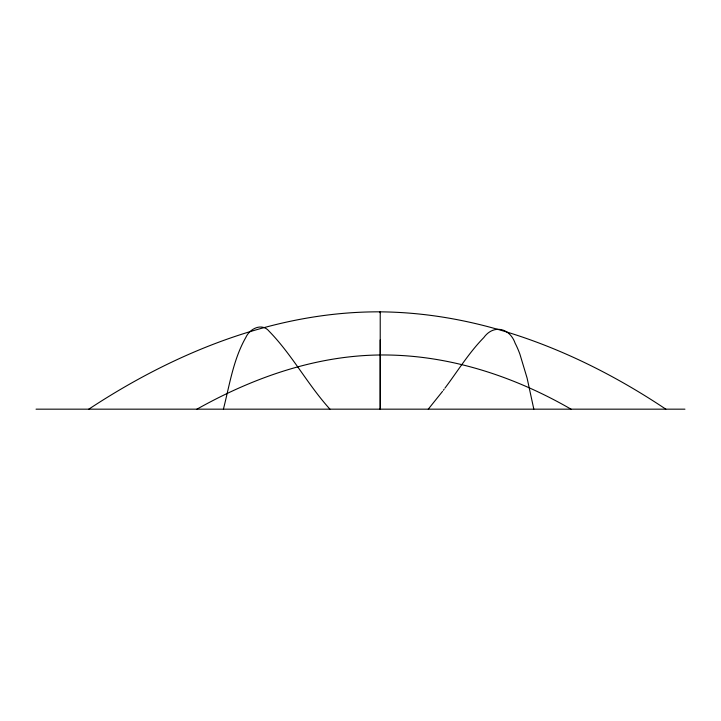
<?xml version="1.0" encoding="UTF-8"?>
<svg xmlns="http://www.w3.org/2000/svg" width="721" height="721" viewBox="0 0 721 721"><rect width="100%" height="100%" fill="white"/><g stroke="black" fill="none" stroke-linecap="round" stroke-linejoin="round"><path stroke-width="1.08" d="M380.219 339.961L380.219 409.168L380.219 311.842L380.219 312.734M223.411 409.168C229.575 384.969 233.307 359.418 245.834 337.446C249.7 328.632 262.056 322.44 269.221 331.345C292.248 354.975 307.786 384.762 329.948 409.168M444.956 388.114C457.7 371.153 468.866 352.794 483.8 337.59C493.579 324.008 509.927 328.028 515.173 343.322A486.026 55.914 90 0 1 519.904 354.182L527.087 378.047L533.828 409.168M444.154 389.205L443.343 390.295M442.532 391.386L428.265 409.168M88.8 409.168C174.32 352.749 273.854 312.085 377.543 311.832C481.06 312.013 580.756 352.245 665.825 409.168M196.932 409.168C254.08 377.092 318.258 354.624 384.428 354.975C450.138 355.237 514.47 376.506 571.023 409.168M36.05 409.168L684.95 409.168"/></g></svg>
